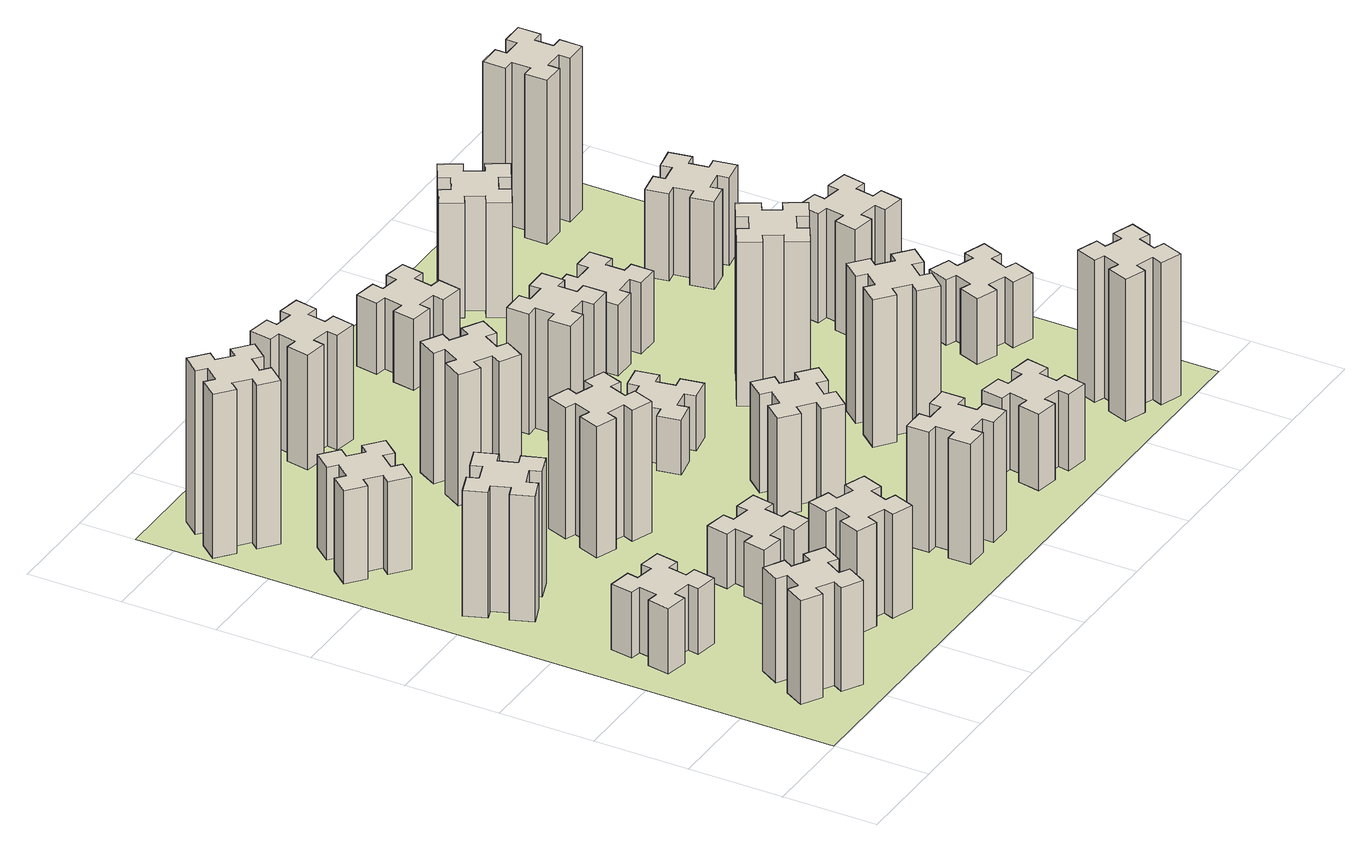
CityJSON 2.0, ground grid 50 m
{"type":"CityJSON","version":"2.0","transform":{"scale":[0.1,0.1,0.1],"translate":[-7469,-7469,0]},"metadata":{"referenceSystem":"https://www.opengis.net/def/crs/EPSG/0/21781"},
"CityObjects":{
"building1":{"type":"Building","attributes":{"class":"1000","function":"1000","usage":"1000","yearOfConstruction":2016,"roofType":"1000","measuredHeight":57,"storeysAboveGround":30,"storeysBelowGround":0},"geometry":[{"type":"Solid","lod":"1","boundaries":[[[[0,1,2,3,4,5,6,7,8,9,10,11,12,13,14,15,16,17,18,19]],[[17,16,20,21]],[[16,15,22,20]],[[15,14,23,22]],[[14,13,24,23]],[[13,12,25,24]],[[12,11,26,25]],[[11,10,27,26]],[[10,9,28,27]],[[9,8,29,28]],[[8,7,30,29]],[[7,6,31,30]],[[6,5,32,31]],[[5,4,33,32]],[[4,3,34,33]],[[3,2,35,34]],[[2,1,36,35]],[[1,0,37,36]],[[0,19,38,37]],[[19,18,39,38]],[[18,17,21,39]],[[24,25,26,27,28,29,30,31,32,33,34,35,36,37,38,39,21,20,22,23]]]]}]},
"building2":{"type":"Building","attributes":{"class":"1000","function":"1000","usage":"1000","yearOfConstruction":2016,"roofType":"1000","measuredHeight":36,"storeysAboveGround":30,"storeysBelowGround":0},"geometry":[{"type":"Solid","lod":"1","boundaries":[[[[40,41,42,43,44,45,46,47,48,49,50,51,52,53,54,55,56,57,58,59]],[[57,56,60,61]],[[56,55,62,60]],[[55,54,63,62]],[[54,53,64,63]],[[53,52,65,64]],[[52,51,66,65]],[[51,50,67,66]],[[50,49,68,67]],[[49,48,69,68]],[[48,47,70,69]],[[47,46,71,70]],[[46,45,72,71]],[[45,44,73,72]],[[44,43,74,73]],[[43,42,75,74]],[[42,41,76,75]],[[41,40,77,76]],[[40,59,78,77]],[[59,58,79,78]],[[58,57,61,79]],[[64,65,66,67,68,69,70,71,72,73,74,75,76,77,78,79,61,60,62,63]]]]}]},
"building3":{"type":"Building","attributes":{"class":"1000","function":"1000","usage":"1000","yearOfConstruction":2016,"roofType":"1000","measuredHeight":69,"storeysAboveGround":30,"storeysBelowGround":0},"geometry":[{"type":"Solid","lod":"1","boundaries":[[[[80,81,82,83,84,85,86,87,88,89,90,91,92,93,94,95,96,97,98,99]],[[97,96,100,101]],[[96,95,102,100]],[[95,94,103,102]],[[94,93,104,103]],[[93,92,105,104]],[[92,91,106,105]],[[91,90,107,106]],[[90,89,108,107]],[[89,88,109,108]],[[88,87,110,109]],[[87,86,111,110]],[[86,85,112,111]],[[85,84,113,112]],[[84,83,114,113]],[[83,82,115,114]],[[82,81,116,115]],[[81,80,117,116]],[[80,99,118,117]],[[99,98,119,118]],[[98,97,101,119]],[[104,105,106,107,108,109,110,111,112,113,114,115,116,117,118,119,101,100,102,103]]]]}]},
"building4":{"type":"Building","attributes":{"class":"1000","function":"1000","usage":"1000","yearOfConstruction":2016,"roofType":"1000","measuredHeight":51,"storeysAboveGround":30,"storeysBelowGround":0},"geometry":[{"type":"Solid","lod":"1","boundaries":[[[[120,121,122,123,124,125,126,127,128,129,130,131,132,133,134,135,136,137,138,139]],[[137,136,140,141]],[[136,135,142,140]],[[135,134,143,142]],[[134,133,144,143]],[[133,132,145,144]],[[132,131,146,145]],[[131,130,147,146]],[[130,129,148,147]],[[129,128,149,148]],[[128,127,150,149]],[[127,126,151,150]],[[126,125,152,151]],[[125,124,153,152]],[[124,123,154,153]],[[123,122,155,154]],[[122,121,156,155]],[[121,120,157,156]],[[120,139,158,157]],[[139,138,159,158]],[[138,137,141,159]],[[144,145,146,147,148,149,150,151,152,153,154,155,156,157,158,159,141,140,142,143]]]]}]},
"building5":{"type":"Building","attributes":{"class":"1000","function":"1000","usage":"1000","yearOfConstruction":2016,"roofType":"1000","measuredHeight":57,"storeysAboveGround":30,"storeysBelowGround":0},"geometry":[{"type":"Solid","lod":"1","boundaries":[[[[160,161,162,163,164,165,166,167,168,169,170,171,172,173,174,175,176,177,178,179]],[[177,176,180,181]],[[176,175,182,180]],[[175,174,183,182]],[[174,173,184,183]],[[173,172,185,184]],[[172,171,186,185]],[[171,170,187,186]],[[170,169,188,187]],[[169,168,189,188]],[[168,167,190,189]],[[167,166,191,190]],[[166,165,192,191]],[[165,164,193,192]],[[164,163,194,193]],[[163,162,195,194]],[[162,161,196,195]],[[161,160,197,196]],[[160,179,198,197]],[[179,178,199,198]],[[178,177,181,199]],[[184,185,186,187,188,189,190,191,192,193,194,195,196,197,198,199,181,180,182,183]]]]}]},
"building6":{"type":"Building","attributes":{"class":"1000","function":"1000","usage":"1000","yearOfConstruction":2016,"roofType":"1000","measuredHeight":90,"storeysAboveGround":30,"storeysBelowGround":0},"geometry":[{"type":"Solid","lod":"1","boundaries":[[[[200,201,202,203,204,205,206,207,208,209,210,211,212,213,214,215,216,217,218,219]],[[217,216,220,221]],[[216,215,222,220]],[[215,214,223,222]],[[214,213,224,223]],[[213,212,225,224]],[[212,211,226,225]],[[211,210,227,226]],[[210,209,228,227]],[[209,208,229,228]],[[208,207,230,229]],[[207,206,231,230]],[[206,205,232,231]],[[205,204,233,232]],[[204,203,234,233]],[[203,202,235,234]],[[202,201,236,235]],[[201,200,237,236]],[[200,219,238,237]],[[219,218,239,238]],[[218,217,221,239]],[[224,225,226,227,228,229,230,231,232,233,234,235,236,237,238,239,221,220,222,223]]]]}]},
"building7":{"type":"Building","attributes":{"class":"1000","function":"1000","usage":"1000","yearOfConstruction":2016,"roofType":"1000","measuredHeight":30,"storeysAboveGround":30,"storeysBelowGround":0},"geometry":[{"type":"Solid","lod":"1","boundaries":[[[[240,241,242,243,244,245,246,247,248,249,250,251,252,253,254,255,256,257,258,259]],[[257,256,260,261]],[[256,255,262,260]],[[255,254,263,262]],[[254,253,264,263]],[[253,252,265,264]],[[252,251,266,265]],[[251,250,267,266]],[[250,249,268,267]],[[249,248,269,268]],[[248,247,270,269]],[[247,246,271,270]],[[246,245,272,271]],[[245,244,273,272]],[[244,243,274,273]],[[243,242,275,274]],[[242,241,276,275]],[[241,240,277,276]],[[240,259,278,277]],[[259,258,279,278]],[[258,257,261,279]],[[264,265,266,267,268,269,270,271,272,273,274,275,276,277,278,279,261,260,262,263]]]]}]},
"building8":{"type":"Building","attributes":{"class":"1000","function":"1000","usage":"1000","yearOfConstruction":2016,"roofType":"1000","measuredHeight":72,"storeysAboveGround":30,"storeysBelowGround":0},"geometry":[{"type":"Solid","lod":"1","boundaries":[[[[280,281,282,283,284,285,286,287,288,289,290,291,292,293,294,295,296,297,298,299]],[[297,296,300,301]],[[296,295,302,300]],[[295,294,303,302]],[[294,293,304,303]],[[293,292,305,304]],[[292,291,306,305]],[[291,290,307,306]],[[290,289,308,307]],[[289,288,309,308]],[[288,287,310,309]],[[287,286,311,310]],[[286,285,312,311]],[[285,284,313,312]],[[284,283,314,313]],[[283,282,315,314]],[[282,281,316,315]],[[281,280,317,316]],[[280,299,318,317]],[[299,298,319,318]],[[298,297,301,319]],[[304,305,306,307,308,309,310,311,312,313,314,315,316,317,318,319,301,300,302,303]]]]}]},
"building9":{"type":"Building","attributes":{"class":"1000","function":"1000","usage":"1000","yearOfConstruction":2016,"roofType":"1000","measuredHeight":66,"storeysAboveGround":30,"storeysBelowGround":0},"geometry":[{"type":"Solid","lod":"1","boundaries":[[[[320,321,322,323,324,325,326,327,328,329,330,331,332,333,334,335,336,337,338,339]],[[337,336,340,341]],[[336,335,342,340]],[[335,334,343,342]],[[334,333,344,343]],[[333,332,345,344]],[[332,331,346,345]],[[331,330,347,346]],[[330,329,348,347]],[[329,328,349,348]],[[328,327,350,349]],[[327,326,351,350]],[[326,325,352,351]],[[325,324,353,352]],[[324,323,354,353]],[[323,322,355,354]],[[322,321,356,355]],[[321,320,357,356]],[[320,339,358,357]],[[339,338,359,358]],[[338,337,341,359]],[[344,345,346,347,348,349,350,351,352,353,354,355,356,357,358,359,341,340,342,343]]]]}]},
"building10":{"type":"Building","attributes":{"class":"1000","function":"1000","usage":"1000","yearOfConstruction":2016,"roofType":"1000","measuredHeight":72,"storeysAboveGround":30,"storeysBelowGround":0},"geometry":[{"type":"Solid","lod":"1","boundaries":[[[[360,361,362,363,364,365,366,367,368,369,370,371,372,373,374,375,376,377,378,379]],[[377,376,380,381]],[[376,375,382,380]],[[375,374,383,382]],[[374,373,384,383]],[[373,372,385,384]],[[372,371,386,385]],[[371,370,387,386]],[[370,369,388,387]],[[369,368,389,388]],[[368,367,390,389]],[[367,366,391,390]],[[366,365,392,391]],[[365,364,393,392]],[[364,363,394,393]],[[363,362,395,394]],[[362,361,396,395]],[[361,360,397,396]],[[360,379,398,397]],[[379,378,399,398]],[[378,377,381,399]],[[384,385,386,387,388,389,390,391,392,393,394,395,396,397,398,399,381,380,382,383]]]]}]},
"building11":{"type":"Building","attributes":{"class":"1000","function":"1000","usage":"1000","yearOfConstruction":2016,"roofType":"1000","measuredHeight":63,"storeysAboveGround":30,"storeysBelowGround":0},"geometry":[{"type":"Solid","lod":"1","boundaries":[[[[400,401,402,403,404,405,406,407,408,409,410,411,412,413,414,415,416,417,418,419]],[[417,416,420,421]],[[416,415,422,420]],[[415,414,423,422]],[[414,413,424,423]],[[413,412,425,424]],[[412,411,426,425]],[[411,410,427,426]],[[410,409,428,427]],[[409,408,429,428]],[[408,407,430,429]],[[407,406,431,430]],[[406,405,432,431]],[[405,404,433,432]],[[404,403,434,433]],[[403,402,435,434]],[[402,401,436,435]],[[401,400,437,436]],[[400,419,438,437]],[[419,418,439,438]],[[418,417,421,439]],[[424,425,426,427,428,429,430,431,432,433,434,435,436,437,438,439,421,420,422,423]]]]}]},
"building12":{"type":"Building","attributes":{"class":"1000","function":"1000","usage":"1000","yearOfConstruction":2016,"roofType":"1000","measuredHeight":54,"storeysAboveGround":30,"storeysBelowGround":0},"geometry":[{"type":"Solid","lod":"1","boundaries":[[[[440,441,442,443,444,445,446,447,448,449,450,451,452,453,454,455,456,457,458,459]],[[457,456,460,461]],[[456,455,462,460]],[[455,454,463,462]],[[454,453,464,463]],[[453,452,465,464]],[[452,451,466,465]],[[451,450,467,466]],[[450,449,468,467]],[[449,448,469,468]],[[448,447,470,469]],[[447,446,471,470]],[[446,445,472,471]],[[445,444,473,472]],[[444,443,474,473]],[[443,442,475,474]],[[442,441,476,475]],[[441,440,477,476]],[[440,459,478,477]],[[459,458,479,478]],[[458,457,461,479]],[[464,465,466,467,468,469,470,471,472,473,474,475,476,477,478,479,461,460,462,463]]]]}]},
"building13":{"type":"Building","attributes":{"class":"1000","function":"1000","usage":"1000","yearOfConstruction":2016,"roofType":"1000","measuredHeight":30,"storeysAboveGround":30,"storeysBelowGround":0},"geometry":[{"type":"Solid","lod":"1","boundaries":[[[[480,481,482,483,484,485,486,487,488,489,490,491,492,493,494,495,496,497,498,499]],[[497,496,500,501]],[[496,495,502,500]],[[495,494,503,502]],[[494,493,504,503]],[[493,492,505,504]],[[492,491,506,505]],[[491,490,507,506]],[[490,489,508,507]],[[489,488,509,508]],[[488,487,510,509]],[[487,486,511,510]],[[486,485,512,511]],[[485,484,513,512]],[[484,483,514,513]],[[483,482,515,514]],[[482,481,516,515]],[[481,480,517,516]],[[480,499,518,517]],[[499,498,519,518]],[[498,497,501,519]],[[504,505,506,507,508,509,510,511,512,513,514,515,516,517,518,519,501,500,502,503]]]]}]},
"building14":{"type":"Building","attributes":{"class":"1000","function":"1000","usage":"1000","yearOfConstruction":2016,"roofType":"1000","measuredHeight":66,"storeysAboveGround":30,"storeysBelowGround":0},"geometry":[{"type":"Solid","lod":"1","boundaries":[[[[520,521,522,523,524,525,526,527,528,529,530,531,532,533,534,535,536,537,538,539]],[[537,536,540,541]],[[536,535,542,540]],[[535,534,543,542]],[[534,533,544,543]],[[533,532,545,544]],[[532,531,546,545]],[[531,530,547,546]],[[530,529,548,547]],[[529,528,549,548]],[[528,527,550,549]],[[527,526,551,550]],[[526,525,552,551]],[[525,524,553,552]],[[524,523,554,553]],[[523,522,555,554]],[[522,521,556,555]],[[521,520,557,556]],[[520,539,558,557]],[[539,538,559,558]],[[538,537,541,559]],[[544,545,546,547,548,549,550,551,552,553,554,555,556,557,558,559,541,540,542,543]]]]}]},
"building15":{"type":"Building","attributes":{"class":"1000","function":"1000","usage":"1000","yearOfConstruction":2016,"roofType":"1000","measuredHeight":42,"storeysAboveGround":30,"storeysBelowGround":0},"geometry":[{"type":"Solid","lod":"1","boundaries":[[[[560,561,562,563,564,565,566,567,568,569,570,571,572,573,574,575,576,577,578,579]],[[577,576,580,581]],[[576,575,582,580]],[[575,574,583,582]],[[574,573,584,583]],[[573,572,585,584]],[[572,571,586,585]],[[571,570,587,586]],[[570,569,588,587]],[[569,568,589,588]],[[568,567,590,589]],[[567,566,591,590]],[[566,565,592,591]],[[565,564,593,592]],[[564,563,594,593]],[[563,562,595,594]],[[562,561,596,595]],[[561,560,597,596]],[[560,579,598,597]],[[579,578,599,598]],[[578,577,581,599]],[[584,585,586,587,588,589,590,591,592,593,594,595,596,597,598,599,581,580,582,583]]]]}]},
"building16":{"type":"Building","attributes":{"class":"1000","function":"1000","usage":"1000","yearOfConstruction":2016,"roofType":"1000","measuredHeight":81,"storeysAboveGround":30,"storeysBelowGround":0},"geometry":[{"type":"Solid","lod":"1","boundaries":[[[[600,601,602,603,604,605,606,607,608,609,610,611,612,613,614,615,616,617,618,619]],[[617,616,620,621]],[[616,615,622,620]],[[615,614,623,622]],[[614,613,624,623]],[[613,612,625,624]],[[612,611,626,625]],[[611,610,627,626]],[[610,609,628,627]],[[609,608,629,628]],[[608,607,630,629]],[[607,606,631,630]],[[606,605,632,631]],[[605,604,633,632]],[[604,603,634,633]],[[603,602,635,634]],[[602,601,636,635]],[[601,600,637,636]],[[600,619,638,637]],[[619,618,639,638]],[[618,617,621,639]],[[624,625,626,627,628,629,630,631,632,633,634,635,636,637,638,639,621,620,622,623]]]]}]},
"building17":{"type":"Building","attributes":{"class":"1000","function":"1000","usage":"1000","yearOfConstruction":2016,"roofType":"1000","measuredHeight":39,"storeysAboveGround":30,"storeysBelowGround":0},"geometry":[{"type":"Solid","lod":"1","boundaries":[[[[640,641,642,643,644,645,646,647,648,649,650,651,652,653,654,655,656,657,658,659]],[[657,656,660,661]],[[656,655,662,660]],[[655,654,663,662]],[[654,653,664,663]],[[653,652,665,664]],[[652,651,666,665]],[[651,650,667,666]],[[650,649,668,667]],[[649,648,669,668]],[[648,647,670,669]],[[647,646,671,670]],[[646,645,672,671]],[[645,644,673,672]],[[644,643,674,673]],[[643,642,675,674]],[[642,641,676,675]],[[641,640,677,676]],[[640,659,678,677]],[[659,658,679,678]],[[658,657,661,679]],[[664,665,666,667,668,669,670,671,672,673,674,675,676,677,678,679,661,660,662,663]]]]}]},
"building18":{"type":"Building","attributes":{"class":"1000","function":"1000","usage":"1000","yearOfConstruction":2016,"roofType":"1000","measuredHeight":90,"storeysAboveGround":30,"storeysBelowGround":0},"geometry":[{"type":"Solid","lod":"1","boundaries":[[[[680,681,682,683,684,685,686,687,688,689,690,691,692,693,694,695,696,697,698,699]],[[697,696,700,701]],[[696,695,702,700]],[[695,694,703,702]],[[694,693,704,703]],[[693,692,705,704]],[[692,691,706,705]],[[691,690,707,706]],[[690,689,708,707]],[[689,688,709,708]],[[688,687,710,709]],[[687,686,711,710]],[[686,685,712,711]],[[685,684,713,712]],[[684,683,714,713]],[[683,682,715,714]],[[682,681,716,715]],[[681,680,717,716]],[[680,699,718,717]],[[699,698,719,718]],[[698,697,701,719]],[[704,705,706,707,708,709,710,711,712,713,714,715,716,717,718,719,701,700,702,703]]]]}]},
"building19":{"type":"Building","attributes":{"class":"1000","function":"1000","usage":"1000","yearOfConstruction":2016,"roofType":"1000","measuredHeight":39,"storeysAboveGround":30,"storeysBelowGround":0},"geometry":[{"type":"Solid","lod":"1","boundaries":[[[[720,721,722,723,724,725,726,727,728,729,730,731,732,733,734,735,736,737,738,739]],[[737,736,740,741]],[[736,735,742,740]],[[735,734,743,742]],[[734,733,744,743]],[[733,732,745,744]],[[732,731,746,745]],[[731,730,747,746]],[[730,729,748,747]],[[729,728,749,748]],[[728,727,750,749]],[[727,726,751,750]],[[726,725,752,751]],[[725,724,753,752]],[[724,723,754,753]],[[723,722,755,754]],[[722,721,756,755]],[[721,720,757,756]],[[720,739,758,757]],[[739,738,759,758]],[[738,737,741,759]],[[744,745,746,747,748,749,750,751,752,753,754,755,756,757,758,759,741,740,742,743]]]]}]},
"building20":{"type":"Building","attributes":{"class":"1000","function":"1000","usage":"1000","yearOfConstruction":2016,"roofType":"1000","measuredHeight":78,"storeysAboveGround":30,"storeysBelowGround":0},"geometry":[{"type":"Solid","lod":"1","boundaries":[[[[760,761,762,763,764,765,766,767,768,769,770,771,772,773,774,775,776,777,778,779]],[[777,776,780,781]],[[776,775,782,780]],[[775,774,783,782]],[[774,773,784,783]],[[773,772,785,784]],[[772,771,786,785]],[[771,770,787,786]],[[770,769,788,787]],[[769,768,789,788]],[[768,767,790,789]],[[767,766,791,790]],[[766,765,792,791]],[[765,764,793,792]],[[764,763,794,793]],[[763,762,795,794]],[[762,761,796,795]],[[761,760,797,796]],[[760,779,798,797]],[[779,778,799,798]],[[778,777,781,799]],[[784,785,786,787,788,789,790,791,792,793,794,795,796,797,798,799,781,780,782,783]]]]}]},
"building21":{"type":"Building","attributes":{"class":"1000","function":"1000","usage":"1000","yearOfConstruction":2016,"roofType":"1000","measuredHeight":63,"storeysAboveGround":30,"storeysBelowGround":0},"geometry":[{"type":"Solid","lod":"1","boundaries":[[[[800,801,802,803,804,805,806,807,808,809,810,811,812,813,814,815,816,817,818,819]],[[817,816,820,821]],[[816,815,822,820]],[[815,814,823,822]],[[814,813,824,823]],[[813,812,825,824]],[[812,811,826,825]],[[811,810,827,826]],[[810,809,828,827]],[[809,808,829,828]],[[808,807,830,829]],[[807,806,831,830]],[[806,805,832,831]],[[805,804,833,832]],[[804,803,834,833]],[[803,802,835,834]],[[802,801,836,835]],[[801,800,837,836]],[[800,819,838,837]],[[819,818,839,838]],[[818,817,821,839]],[[824,825,826,827,828,829,830,831,832,833,834,835,836,837,838,839,821,820,822,823]]]]}]},
"building22":{"type":"Building","attributes":{"class":"1000","function":"1000","usage":"1000","yearOfConstruction":2016,"roofType":"1000","measuredHeight":36,"storeysAboveGround":30,"storeysBelowGround":0},"geometry":[{"type":"Solid","lod":"1","boundaries":[[[[840,841,842,843,844,845,846,847,848,849,850,851,852,853,854,855,856,857,858,859]],[[857,856,860,861]],[[856,855,862,860]],[[855,854,863,862]],[[854,853,864,863]],[[853,852,865,864]],[[852,851,866,865]],[[851,850,867,866]],[[850,849,868,867]],[[849,848,869,868]],[[848,847,870,869]],[[847,846,871,870]],[[846,845,872,871]],[[845,844,873,872]],[[844,843,874,873]],[[843,842,875,874]],[[842,841,876,875]],[[841,840,877,876]],[[840,859,878,877]],[[859,858,879,878]],[[858,857,861,879]],[[864,865,866,867,868,869,870,871,872,873,874,875,876,877,878,879,861,860,862,863]]]]}]},
"building23":{"type":"Building","attributes":{"class":"1000","function":"1000","usage":"1000","yearOfConstruction":2016,"roofType":"1000","measuredHeight":60,"storeysAboveGround":30,"storeysBelowGround":0},"geometry":[{"type":"Solid","lod":"1","boundaries":[[[[880,881,882,883,884,885,886,887,888,889,890,891,892,893,894,895,896,897,898,899]],[[897,896,900,901]],[[896,895,902,900]],[[895,894,903,902]],[[894,893,904,903]],[[893,892,905,904]],[[892,891,906,905]],[[891,890,907,906]],[[890,889,908,907]],[[889,888,909,908]],[[888,887,910,909]],[[887,886,911,910]],[[886,885,912,911]],[[885,884,913,912]],[[884,883,914,913]],[[883,882,915,914]],[[882,881,916,915]],[[881,880,917,916]],[[880,899,918,917]],[[899,898,919,918]],[[898,897,901,919]],[[904,905,906,907,908,909,910,911,912,913,914,915,916,917,918,919,901,900,902,903]]]]}]},
"building24":{"type":"Building","attributes":{"class":"1000","function":"1000","usage":"1000","yearOfConstruction":2016,"roofType":"1000","measuredHeight":48,"storeysAboveGround":30,"storeysBelowGround":0},"geometry":[{"type":"Solid","lod":"1","boundaries":[[[[920,921,922,923,924,925,926,927,928,929,930,931,932,933,934,935,936,937,938,939]],[[937,936,940,941]],[[936,935,942,940]],[[935,934,943,942]],[[934,933,944,943]],[[933,932,945,944]],[[932,931,946,945]],[[931,930,947,946]],[[930,929,948,947]],[[929,928,949,948]],[[928,927,950,949]],[[927,926,951,950]],[[926,925,952,951]],[[925,924,953,952]],[[924,923,954,953]],[[923,922,955,954]],[[922,921,956,955]],[[921,920,957,956]],[[920,939,958,957]],[[939,938,959,958]],[[938,937,941,959]],[[944,945,946,947,948,949,950,951,952,953,954,955,956,957,958,959,941,940,942,943]]]]}]},
"building25":{"type":"Building","attributes":{"class":"1000","function":"1000","usage":"1000","yearOfConstruction":2016,"roofType":"1000","measuredHeight":90,"storeysAboveGround":30,"storeysBelowGround":0},"geometry":[{"type":"Solid","lod":"1","boundaries":[[[[960,961,962,963,964,965,966,967,968,969,970,971,972,973,974,975,976,977,978,979]],[[977,976,980,981]],[[976,975,982,980]],[[975,974,983,982]],[[974,973,984,983]],[[973,972,985,984]],[[972,971,986,985]],[[971,970,987,986]],[[970,969,988,987]],[[969,968,989,988]],[[968,967,990,989]],[[967,966,991,990]],[[966,965,992,991]],[[965,964,993,992]],[[964,963,994,993]],[[963,962,995,994]],[[962,961,996,995]],[[961,960,997,996]],[[960,979,998,997]],[[979,978,999,998]],[[978,977,981,999]],[[984,985,986,987,988,989,990,991,992,993,994,995,996,997,998,999,981,980,982,983]]]]}]},
"landuse1":{"type":"LandUse","attributes":{"name":"plot1","function":"1010"},"geometry":[{"type":"MultiSurface","lod":"1","boundaries":[[[1000,1001,1002,1003]]]}]}
},
"vertices":[
[377,305,0],[464,255,0],[434,203,0],[538,143,0],[598,247,0],[546,277,0],[596,364,0],[648,334,0],[708,438,0],[604,498,0],[574,446,0],[487,496,0],[517,548,0],[413,608,0],[353,504,0],[405,474,0],[355,387,0],[303,417,0],[243,313,0],[347,253,0],[355,387,570],[303,417,570],[405,474,570],[353,504,570],[413,608,570],[517,548,570],[487,496,570],[574,446,570],[604,498,570],[708,438,570],[648,334,570],[596,364,570],[546,277,570],[598,247,570],[538,143,570],[434,203,570],[464,255,570],[377,305,570],[347,253,570],[243,313,570],
[307,1016,0],[405,998,0],[395,939,0],[513,918,0],[534,1037,0],[475,1047,0],[492,1145,0],[551,1135,0],[572,1253,0],[454,1274,0],[444,1215,0],[345,1232,0],[356,1291,0],[237,1312,0],[217,1194,0],[276,1184,0],[258,1085,0],[199,1096,0],[178,977,0],[297,957,0],[258,1085,360],[199,1096,360],[276,1184,360],[217,1194,360],[237,1312,360],[356,1291,360],[345,1232,360],[444,1215,360],[454,1274,360],[572,1253,360],[551,1135,360],[492,1145,360],[475,1047,360],[534,1037,360],[513,918,360],[395,939,360],[405,998,360],[307,1016,360],[297,957,360],[178,977,360],
[366,1835,0],[460,1869,0],[480,1813,0],[593,1854,0],[552,1967,0],[496,1946,0],[462,2040,0],[518,2060,0],[477,2173,0],[364,2132,0],[385,2076,0],[291,2042,0],[270,2098,0],[157,2057,0],[199,1944,0],[255,1965,0],[289,1871,0],[233,1850,0],[274,1737,0],[387,1779,0],[289,1871,690],[233,1850,690],[255,1965,690],[199,1944,690],[157,2057,690],[270,2098,690],[291,2042,690],[385,2076,690],[364,2132,690],[477,2173,690],[518,2060,690],[462,2040,690],[496,1946,690],[552,1967,690],[593,1854,690],[480,1813,690],[460,1869,690],[366,1835,690],[387,1779,690],[274,1737,690],
[427,2586,0],[492,2663,0],[538,2624,0],[615,2716,0],[523,2793,0],[484,2747,0],[408,2812,0],[446,2858,0],[354,2935,0],[277,2843,0],[323,2804,0],[259,2728,0],[213,2766,0],[136,2674,0],[228,2597,0],[266,2643,0],[343,2579,0],[304,2533,0],[396,2456,0],[473,2548,0],[343,2579,510],[304,2533,510],[266,2643,510],[228,2597,510],[136,2674,510],[213,2766,510],[259,2728,510],[323,2804,510],[277,2843,510],[354,2935,510],[446,2858,510],[408,2812,510],[484,2747,510],[523,2793,510],[615,2716,510],[538,2624,510],[492,2663,510],[427,2586,510],[473,2548,510],[396,2456,510],
[1202,391,0],[1236,485,0],[1292,464,0],[1333,577,0],[1220,618,0],[1200,562,0],[1106,596,0],[1127,652,0],[1014,693,0],[973,580,0],[1029,560,0],[995,466,0],[939,487,0],[897,374,0],[1010,333,0],[1031,389,0],[1125,355,0],[1104,299,0],[1217,257,0],[1258,370,0],[1125,355,570],[1104,299,570],[1031,389,570],[1010,333,570],[897,374,570],[939,487,570],[995,466,570],[1029,560,570],[973,580,570],[1014,693,570],[1127,652,570],[1106,596,570],[1200,562,570],[1220,618,570],[1333,577,570],[1292,464,570],[1236,485,570],[1202,391,570],[1258,370,570],[1217,257,570],
[384,3387,0],[308,3452,0],[346,3498,0],[254,3575,0],[177,3483,0],[223,3444,0],[159,3368,0],[113,3406,0],[36,3314,0],[128,3237,0],[166,3283,0],[243,3219,0],[204,3173,0],[296,3096,0],[373,3188,0],[327,3226,0],[392,3303,0],[438,3264,0],[515,3356,0],[423,3433,0],[392,3303,900],[438,3264,900],[327,3226,900],[373,3188,900],[296,3096,900],[204,3173,900],[243,3219,900],[166,3283,900],[128,3237,900],[36,3314,900],[113,3406,900],[159,3368,900],[223,3444,900],[177,3483,900],[254,3575,900],[346,3498,900],[308,3452,900],[384,3387,900],[423,3433,900],[515,3356,900],
[1016,1084,0],[998,985,0],[939,996,0],[918,877,0],[1037,857,0],[1047,916,0],[1145,898,0],[1135,839,0],[1253,818,0],[1274,937,0],[1215,947,0],[1232,1045,0],[1291,1035,0],[1312,1153,0],[1194,1174,0],[1184,1115,0],[1085,1132,0],[1096,1191,0],[977,1212,0],[957,1094,0],[1085,1132,300],[1096,1191,300],[1184,1115,300],[1194,1174,300],[1312,1153,300],[1291,1035,300],[1232,1045,300],[1215,947,300],[1274,937,300],[1253,818,300],[1135,839,300],[1145,898,300],[1047,916,300],[1037,857,300],[918,877,300],[939,996,300],[998,985,300],[1016,1084,300],[957,1094,300],[977,1212,300],
[1202,1771,0],[1236,1865,0],[1292,1844,0],[1333,1957,0],[1220,1998,0],[1200,1942,0],[1106,1976,0],[1127,2032,0],[1014,2073,0],[973,1960,0],[1029,1940,0],[995,1846,0],[939,1867,0],[897,1754,0],[1010,1713,0],[1031,1769,0],[1125,1735,0],[1104,1679,0],[1217,1637,0],[1258,1750,0],[1125,1735,720],[1104,1679,720],[1031,1769,720],[1010,1713,720],[897,1754,720],[939,1867,720],[995,1846,720],[1029,1940,720],[973,1960,720],[1014,2073,720],[1127,2032,720],[1106,1976,720],[1200,1942,720],[1220,1998,720],[1333,1957,720],[1292,1844,720],[1236,1865,720],[1202,1771,720],[1258,1750,720],[1217,1637,720],
[1965,325,0],[1965,425,0],[2025,425,0],[2025,545,0],[1905,545,0],[1905,485,0],[1805,485,0],[1805,545,0],[1685,545,0],[1685,425,0],[1745,425,0],[1745,325,0],[1685,325,0],[1685,205,0],[1805,205,0],[1805,265,0],[1905,265,0],[1905,205,0],[2025,205,0],[2025,325,0],[1905,265,660],[1905,205,660],[1805,265,660],[1805,205,660],[1685,205,660],[1685,325,660],[1745,325,660],[1745,425,660],[1685,425,660],[1685,545,660],[1805,545,660],[1805,485,660],[1905,485,660],[1905,545,660],[2025,545,660],[2025,425,660],[1965,425,660],[1965,325,660],[2025,325,660],[2025,205,660],
[1286,2497,0],[1336,2584,0],[1388,2554,0],[1448,2658,0],[1344,2718,0],[1314,2666,0],[1227,2716,0],[1257,2768,0],[1153,2828,0],[1093,2724,0],[1145,2694,0],[1095,2607,0],[1043,2637,0],[983,2533,0],[1087,2473,0],[1117,2525,0],[1204,2475,0],[1174,2423,0],[1278,2363,0],[1338,2467,0],[1204,2475,720],[1174,2423,720],[1117,2525,720],[1087,2473,720],[983,2533,720],[1043,2637,720],[1095,2607,720],[1145,2694,720],[1093,2724,720],[1153,2828,720],[1257,2768,720],[1227,2716,720],[1314,2666,720],[1344,2718,720],[1448,2658,720],[1388,2554,720],[1336,2584,720],[1286,2497,720],[1338,2467,720],[1278,2363,720],
[1016,3504,0],[998,3405,0],[939,3416,0],[918,3297,0],[1037,3277,0],[1047,3336,0],[1145,3318,0],[1135,3259,0],[1253,3238,0],[1274,3357,0],[1215,3367,0],[1232,3465,0],[1291,3455,0],[1312,3573,0],[1194,3594,0],[1184,3535,0],[1085,3552,0],[1096,3611,0],[977,3632,0],[957,3514,0],[1085,3552,630],[1096,3611,630],[1184,3535,630],[1194,3594,630],[1312,3573,630],[1291,3455,630],[1232,3465,630],[1215,3367,630],[1274,3357,630],[1253,3238,630],[1135,3259,630],[1145,3318,630],[1047,3336,630],[1037,3277,630],[918,3297,630],[939,3416,630],[998,3405,630],[1016,3504,630],[957,3514,630],[977,3632,630],
[1746,1163,0],[1823,1099,0],[1784,1053,0],[1876,976,0],[1953,1068,0],[1907,1106,0],[1972,1183,0],[2018,1144,0],[2095,1236,0],[2003,1313,0],[1964,1267,0],[1888,1332,0],[1926,1378,0],[1834,1455,0],[1757,1363,0],[1803,1324,0],[1739,1248,0],[1693,1286,0],[1616,1194,0],[1708,1117,0],[1739,1248,540],[1693,1286,540],[1803,1324,540],[1757,1363,540],[1834,1455,540],[1926,1378,540],[1888,1332,540],[1964,1267,540],[2003,1313,540],[2095,1236,540],[2018,1144,540],[1972,1183,540],[1907,1106,540],[1953,1068,540],[1876,976,540],[1784,1053,540],[1823,1099,540],[1746,1163,540],[1708,1117,540],[1616,1194,540],
[1972,1925,0],[1955,2024,0],[2014,2034,0],[1993,2152,0],[1875,2131,0],[1885,2072,0],[1787,2055,0],[1777,2114,0],[1658,2093,0],[1679,1975,0],[1738,1985,0],[1756,1887,0],[1697,1877,0],[1717,1758,0],[1836,1779,0],[1825,1838,0],[1924,1856,0],[1934,1797,0],[2052,1817,0],[2031,1936,0],[1924,1856,300],[1934,1797,300],[1825,1838,300],[1836,1779,300],[1717,1758,300],[1697,1877,300],[1756,1887,300],[1738,1985,300],[1679,1975,300],[1658,2093,300],[1777,2114,300],[1787,2055,300],[1885,2072,300],[1875,2131,300],[1993,2152,300],[2014,2034,300],[1955,2024,300],[1972,1925,300],[2031,1936,300],[2052,1817,300],
[1965,2445,0],[1965,2545,0],[2025,2545,0],[2025,2665,0],[1905,2665,0],[1905,2605,0],[1805,2605,0],[1805,2665,0],[1685,2665,0],[1685,2545,0],[1745,2545,0],[1745,2445,0],[1685,2445,0],[1685,2325,0],[1805,2325,0],[1805,2385,0],[1905,2385,0],[1905,2325,0],[2025,2325,0],[2025,2445,0],[1905,2385,660],[1905,2325,660],[1805,2385,660],[1805,2325,660],[1685,2325,660],[1685,2445,660],[1745,2445,660],[1745,2545,660],[1685,2545,660],[1685,2665,660],[1805,2665,660],[1805,2605,660],[1905,2605,660],[1905,2665,660],[2025,2665,660],[2025,2545,660],[1965,2545,660],[1965,2445,660],[2025,2445,660],[2025,2325,660],
[2527,276,0],[2625,258,0],[2615,199,0],[2733,178,0],[2754,297,0],[2695,307,0],[2712,405,0],[2771,395,0],[2792,513,0],[2674,534,0],[2664,475,0],[2565,492,0],[2576,551,0],[2457,572,0],[2437,454,0],[2496,444,0],[2478,345,0],[2419,356,0],[2398,237,0],[2517,217,0],[2478,345,420],[2419,356,420],[2496,444,420],[2437,454,420],[2457,572,420],[2576,551,420],[2565,492,420],[2664,475,420],[2674,534,420],[2792,513,420],[2771,395,420],[2712,405,420],[2695,307,420],[2754,297,420],[2733,178,420],[2615,199,420],[2625,258,420],[2527,276,420],[2517,217,420],[2398,237,420],
[2647,1006,0],[2712,1083,0],[2758,1044,0],[2835,1136,0],[2743,1213,0],[2704,1167,0],[2628,1232,0],[2666,1278,0],[2574,1355,0],[2497,1263,0],[2543,1224,0],[2479,1148,0],[2433,1186,0],[2356,1094,0],[2448,1017,0],[2486,1063,0],[2563,999,0],[2524,953,0],[2616,876,0],[2693,968,0],[2563,999,810],[2524,953,810],[2486,1063,810],[2448,1017,810],[2356,1094,810],[2433,1186,810],[2479,1148,810],[2543,1224,810],[2497,1263,810],[2574,1355,810],[2666,1278,810],[2628,1232,810],[2704,1167,810],[2743,1213,810],[2835,1136,810],[2758,1044,810],[2712,1083,810],[2647,1006,810],[2693,968,810],[2616,876,810],
[1887,3236,0],[1985,3218,0],[1975,3159,0],[2093,3138,0],[2114,3257,0],[2055,3267,0],[2072,3365,0],[2131,3355,0],[2152,3473,0],[2034,3494,0],[2024,3435,0],[1925,3452,0],[1936,3511,0],[1817,3532,0],[1797,3414,0],[1856,3404,0],[1838,3305,0],[1779,3316,0],[1758,3197,0],[1877,3177,0],[1838,3305,390],[1779,3316,390],[1856,3404,390],[1797,3414,390],[1817,3532,390],[1936,3511,390],[1925,3452,390],[2024,3435,390],[2034,3494,390],[2152,3473,390],[2131,3355,390],[2072,3365,390],[2055,3267,390],[2114,3257,390],[2093,3138,390],[1975,3159,390],[1985,3218,390],[1887,3236,390],[1877,3177,390],[1758,3197,390],
[2475,1744,0],[2525,1657,0],[2473,1627,0],[2533,1523,0],[2637,1583,0],[2607,1635,0],[2694,1685,0],[2724,1633,0],[2828,1693,0],[2768,1797,0],[2716,1767,0],[2666,1854,0],[2718,1884,0],[2658,1988,0],[2554,1928,0],[2584,1876,0],[2497,1826,0],[2467,1878,0],[2363,1818,0],[2423,1714,0],[2497,1826,900],[2467,1878,900],[2584,1876,900],[2554,1928,900],[2658,1988,900],[2718,1884,900],[2666,1854,900],[2716,1767,900],[2768,1797,900],[2828,1693,900],[2724,1633,900],[2694,1685,900],[2607,1635,900],[2637,1583,900],[2533,1523,900],[2473,1627,900],[2525,1657,900],[2475,1744,900],[2423,1714,900],[2363,1818,900],
[2445,2485,0],[2545,2485,0],[2545,2425,0],[2665,2425,0],[2665,2545,0],[2605,2545,0],[2605,2645,0],[2665,2645,0],[2665,2765,0],[2545,2765,0],[2545,2705,0],[2445,2705,0],[2445,2765,0],[2325,2765,0],[2325,2645,0],[2385,2645,0],[2385,2545,0],[2325,2545,0],[2325,2425,0],[2445,2425,0],[2385,2545,390],[2325,2545,390],[2385,2645,390],[2325,2645,390],[2325,2765,390],[2445,2765,390],[2445,2705,390],[2545,2705,390],[2545,2765,390],[2665,2765,390],[2665,2645,390],[2605,2645,390],[2605,2545,390],[2665,2545,390],[2665,2425,390],[2545,2425,390],[2545,2485,390],[2445,2485,390],[2445,2425,390],[2325,2425,390],
[3251,189,0],[3345,155,0],[3324,99,0],[3437,57,0],[3478,170,0],[3422,191,0],[3456,285,0],[3512,264,0],[3553,377,0],[3440,418,0],[3420,362,0],[3326,396,0],[3347,452,0],[3234,493,0],[3193,380,0],[3249,360,0],[3215,266,0],[3159,287,0],[3117,174,0],[3230,133,0],[3215,266,780],[3159,287,780],[3249,360,780],[3193,380,780],[3234,493,780],[3347,452,780],[3326,396,780],[3420,362,780],[3440,418,780],[3553,377,780],[3512,264,780],[3456,285,780],[3422,191,780],[3478,170,780],[3437,57,780],[3324,99,780],[3345,155,780],[3251,189,780],[3230,133,780],[3117,174,780],
[2716,3347,0],[2666,3434,0],[2718,3464,0],[2658,3568,0],[2554,3508,0],[2584,3456,0],[2497,3406,0],[2467,3458,0],[2363,3398,0],[2423,3294,0],[2475,3324,0],[2525,3237,0],[2473,3207,0],[2533,3103,0],[2637,3163,0],[2607,3215,0],[2694,3265,0],[2724,3213,0],[2828,3273,0],[2768,3377,0],[2694,3265,630],[2724,3213,630],[2607,3215,630],[2637,3163,630],[2533,3103,630],[2473,3207,630],[2525,3237,630],[2475,3324,630],[2423,3294,630],[2363,3398,630],[2467,3458,630],[2497,3406,630],[2584,3456,630],[2554,3508,630],[2658,3568,630],[2718,3464,630],[2666,3434,630],[2716,3347,630],[2768,3377,630],[2828,3273,630],
[3351,1029,0],[3445,995,0],[3424,939,0],[3537,897,0],[3578,1010,0],[3522,1031,0],[3556,1125,0],[3612,1104,0],[3653,1217,0],[3540,1258,0],[3520,1202,0],[3426,1236,0],[3447,1292,0],[3334,1333,0],[3293,1220,0],[3349,1200,0],[3315,1106,0],[3259,1127,0],[3217,1014,0],[3330,973,0],[3315,1106,360],[3259,1127,360],[3349,1200,360],[3293,1220,360],[3334,1333,360],[3447,1292,360],[3426,1236,360],[3520,1202,360],[3540,1258,360],[3653,1217,360],[3612,1104,360],[3556,1125,360],[3522,1031,360],[3578,1010,360],[3537,897,360],[3424,939,360],[3445,995,360],[3351,1029,360],[3330,973,360],[3217,1014,360],
[3267,1656,0],[3365,1638,0],[3355,1579,0],[3473,1558,0],[3494,1677,0],[3435,1687,0],[3452,1785,0],[3511,1775,0],[3532,1893,0],[3414,1914,0],[3404,1855,0],[3305,1872,0],[3316,1931,0],[3197,1952,0],[3177,1834,0],[3236,1824,0],[3218,1725,0],[3159,1736,0],[3138,1617,0],[3257,1597,0],[3218,1725,600],[3159,1736,600],[3236,1824,600],[3177,1834,600],[3197,1952,600],[3316,1931,600],[3305,1872,600],[3404,1855,600],[3414,1914,600],[3532,1893,600],[3511,1775,600],[3452,1785,600],[3435,1687,600],[3494,1677,600],[3473,1558,600],[3355,1579,600],[3365,1638,600],[3267,1656,600],[3257,1597,600],[3138,1617,600],
[3218,2625,0],[3236,2527,0],[3177,2517,0],[3197,2398,0],[3316,2419,0],[3305,2478,0],[3404,2496,0],[3414,2437,0],[3532,2457,0],[3511,2576,0],[3452,2565,0],[3435,2664,0],[3494,2674,0],[3473,2792,0],[3355,2771,0],[3365,2712,0],[3267,2695,0],[3257,2754,0],[3138,2733,0],[3159,2615,0],[3267,2695,480],[3257,2754,480],[3365,2712,480],[3355,2771,480],[3473,2792,480],[3494,2674,480],[3435,2664,480],[3452,2565,480],[3511,2576,480],[3532,2457,480],[3414,2437,480],[3404,2496,480],[3305,2478,480],[3316,2419,480],[3197,2398,480],[3177,2517,480],[3236,2527,480],[3218,2625,480],[3159,2615,480],[3138,2733,480],
[3285,3325,0],[3385,3325,0],[3385,3265,0],[3505,3265,0],[3505,3385,0],[3445,3385,0],[3445,3485,0],[3505,3485,0],[3505,3605,0],[3385,3605,0],[3385,3545,0],[3285,3545,0],[3285,3605,0],[3165,3605,0],[3165,3485,0],[3225,3485,0],[3225,3385,0],[3165,3385,0],[3165,3265,0],[3285,3265,0],[3225,3385,900],[3165,3385,900],[3225,3485,900],[3165,3485,900],[3165,3605,900],[3285,3605,900],[3285,3545,900],[3385,3545,900],[3385,3605,900],[3505,3605,900],[3505,3485,900],[3445,3485,900],[3445,3385,900],[3505,3385,900],[3505,3265,900],[3385,3265,900],[3385,3325,900],[3285,3325,900],[3285,3265,900],[3165,3265,900],
[5,3705,0],[3705,3705,0],[3705,5,0],[5,5,0]
]}
